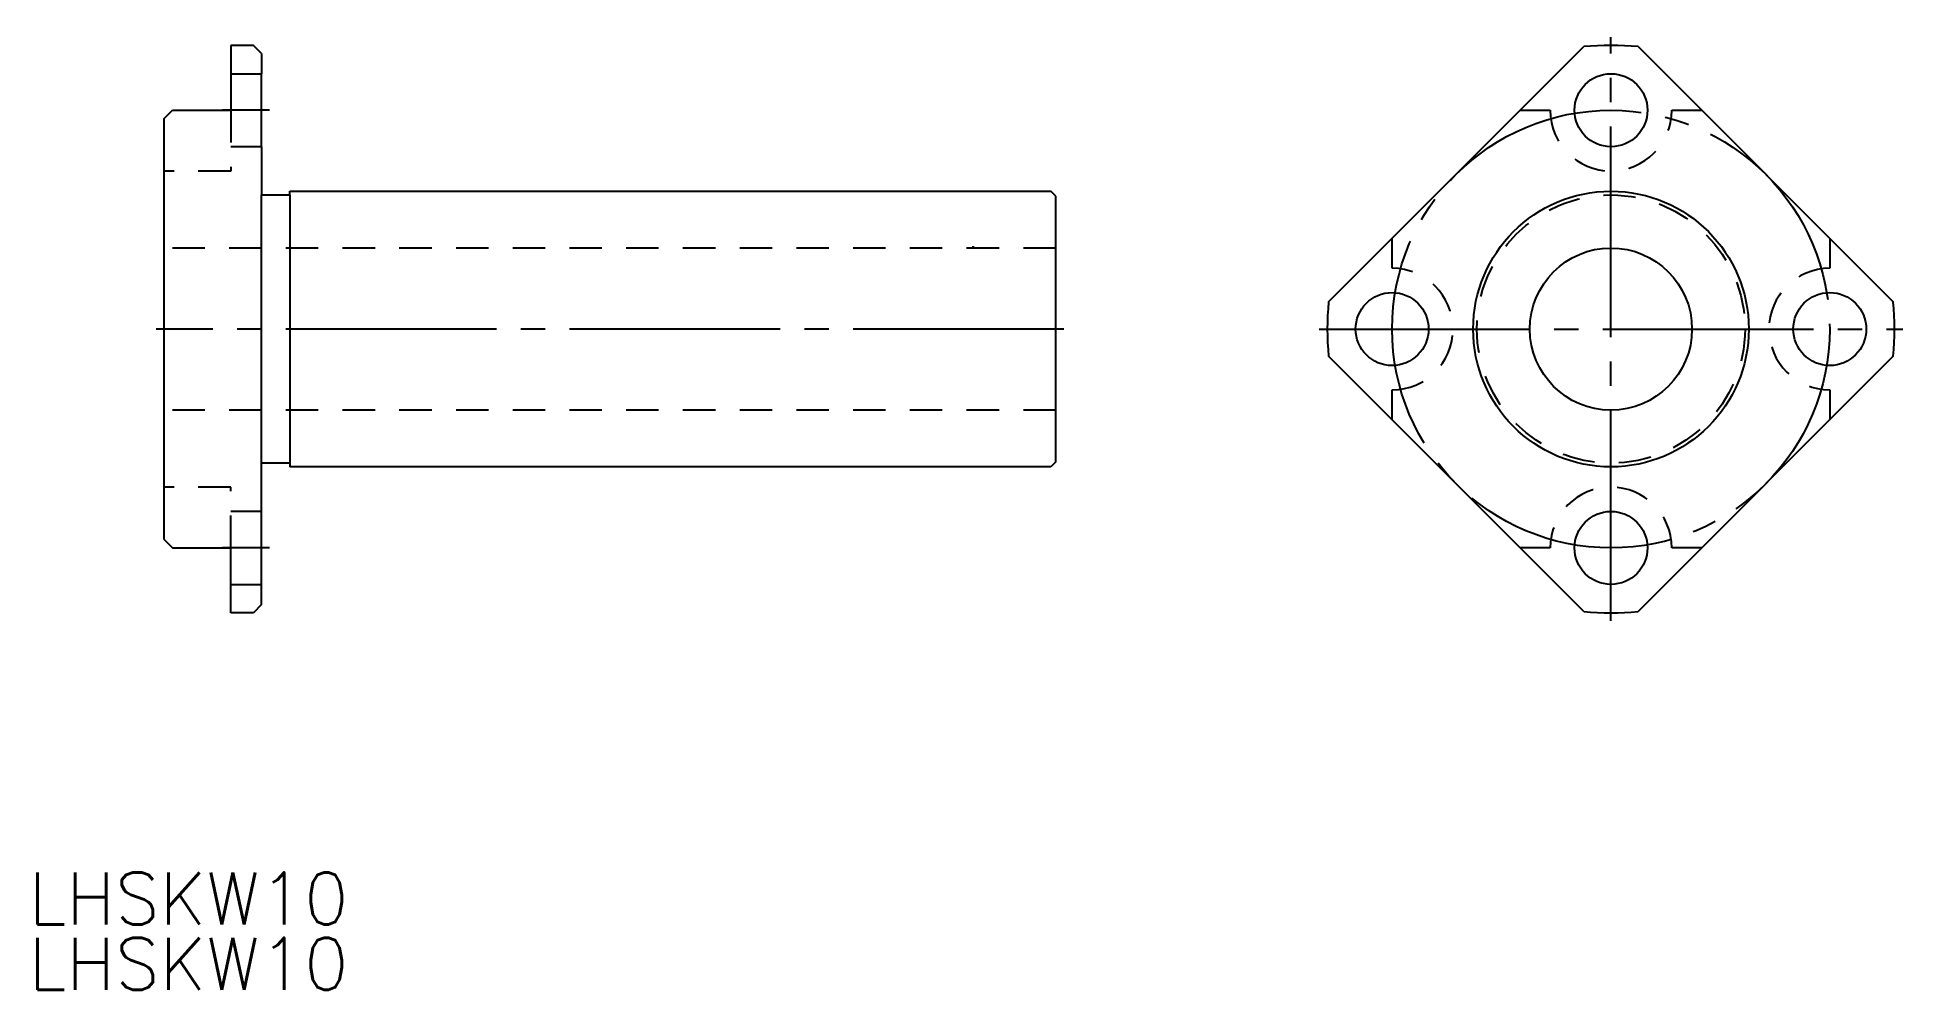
# Model space of a CAD drawing. Extents: x 114 to 229, y 114 to 173.
import ezdxf

# ---------------------------------------------------------------- set-up
doc = ezdxf.new("R2010")
doc.units = 0
doc.linetypes.add('CENTER', pattern=[17.5, 13, -1.5, 1.5, -1.5])
doc.linetypes.add('DASHED', pattern=[3.5, 2, -1.5])
doc.layers.get('0').update_dxf_attribs({"linetype": 'CONTINUOUS'})
doc.layers.add('CENTER', color=1, linetype='CENTER')
doc.styles.get("Standard").update_dxf_attribs({"font": 'txt.shx', "bigfont": '@extfont2.shx'})

msp = doc.modelspace()

# ---------------------------------------------------------------- linework, layer by layer
at = {"color": 7, "linetype": 'CONTINUOUS'}
for p, q in [((127.66, 172.22), (126.26, 172.22)), ((126.26, 172.22), (126.26, 168.22)), ((128.16, 171.72), (127.66, 172.22)), ((128.16, 171.72), (128.16, 170.47)), ((193.99, 156.39), (209.74, 172.14)), ((213.08, 172.14), (228.83, 156.39)), ((128.16, 165.97), (128.16, 170.47)), ((122.16, 167.7), (122.66, 168.22)), ((122.66, 168.22), (126.26, 168.22)), ((122.16, 141.73), (122.16, 167.7)), ((128.16, 165.97), (128.16, 164.02)), ((128.16, 164.02), (128.16, 162.99)), ((128.16, 162.99), (129.91, 162.99)), ((128.16, 137.72), (128.16, 162.99)), ((129.91, 163.22), (176.86, 163.22)), ((129.91, 162.99), (129.91, 163.22)), ((129.91, 162.99), (129.91, 146.22)), ((177.16, 162.92), (176.86, 163.22)), ((177.16, 146.52), (177.16, 162.92)), ((172.01, 159.8), (172.06, 159.8)), ((172.06, 159.83), (172.06, 159.8)), ((209.74, 137.3), (193.99, 153.04)), ((228.83, 153.04), (213.08, 137.3)), ((129.91, 146.44), (128.16, 146.44)), ((176.86, 146.22), (129.91, 146.22)), ((177.16, 146.52), (176.86, 146.22)), ((122.16, 141.73), (122.66, 141.22)), ((122.66, 141.22), (126.26, 141.22)), ((126.26, 137.22), (126.26, 141.22)), ((127.66, 137.22), (126.26, 137.22)), ((128.16, 137.72), (127.66, 137.22))]:
    msp.add_line(p, q, dxfattribs=at)
at = {"color": 3, "linetype": 'DASHED'}
for p, q in [((126.26, 170.47), (128.16, 170.47)), ((126.26, 168.22), (126.26, 164.47)), ((205.82, 168.22), (207.66, 168.22)), ((215.16, 168.22), (217, 168.22)), ((128.16, 165.97), (126.26, 165.97)), ((126.26, 164.47), (122.16, 164.47)), ((197.91, 158.47), (197.91, 160.31)), ((224.91, 160.31), (224.91, 158.47)), ((177.16, 159.72), (122.16, 159.72)), ((197.91, 149.12), (197.91, 150.97)), ((224.91, 150.97), (224.91, 149.12)), ((177.16, 149.72), (122.16, 149.72)), ((126.26, 144.97), (122.16, 144.97)), ((126.26, 141.22), (126.26, 144.97)), ((128.16, 143.47), (126.26, 143.47)), ((207.66, 141.22), (205.82, 141.22)), ((217, 141.22), (215.16, 141.22)), ((126.26, 138.97), (128.16, 138.97))]:
    msp.add_line(p, q, dxfattribs=at)
at = {"color": 7, "linetype": 'CONTINUOUS'}
for centre, radius in [((211.41, 168.22), 2.25), ((211.41, 154.72), 8.5), ((211.41, 154.72), 5), ((197.91, 154.72), 2.25), ((224.91, 154.72), 2.25), ((211.41, 141.22), 2.25)]:
    msp.add_circle(centre, radius, dxfattribs=at)
at = {"color": 3, "linetype": 'DASHED'}
msp.add_circle((211.41, 154.72), 8.27, dxfattribs=at)
at = {"color": 7, "linetype": 'CONTINUOUS'}
for start, end in [(84.5177, 95.4823), (174.5177, 185.4823), (354.5177, 5.4823), (264.5177, 275.4823)]:
    msp.add_arc((211.41, 154.72), 17.5, start, end, dxfattribs=at)
at = {"color": 3, "linetype": 'DASHED'}
for centre, start, end in [((211.41, 168.22), 180, 0), ((197.91, 154.72), 270, 90), ((224.91, 154.72), 90, 270), ((211.41, 141.22), 0, 180)]:
    msp.add_arc(centre, 3.75, start, end, dxfattribs=at)
at = {"layer": 'CENTER', "color": 1, "linetype": 'CENTER'}
for p, q in [((211.41, 136.72), (211.41, 172.72)), ((128.66, 168.22), (125.76, 168.22)), ((177.66, 154.72), (121.66, 154.72)), ((193.41, 154.72), (229.41, 154.72)), ((128.66, 141.22), (125.76, 141.22))]:
    msp.add_line(p, q, dxfattribs=at)
msp.add_circle((211.41, 154.72), 13.5, dxfattribs=at)

# ---------------------------------------------------------------- texts
at = {"color": 7, "linetype": 'CONTINUOUS'}
for p in [(113.78, 118), (113.78, 113.97)]:
    msp.add_text('LHSKW10', height=3.2, dxfattribs=at).set_placement(p)

doc.saveas('drawing.dxf')
